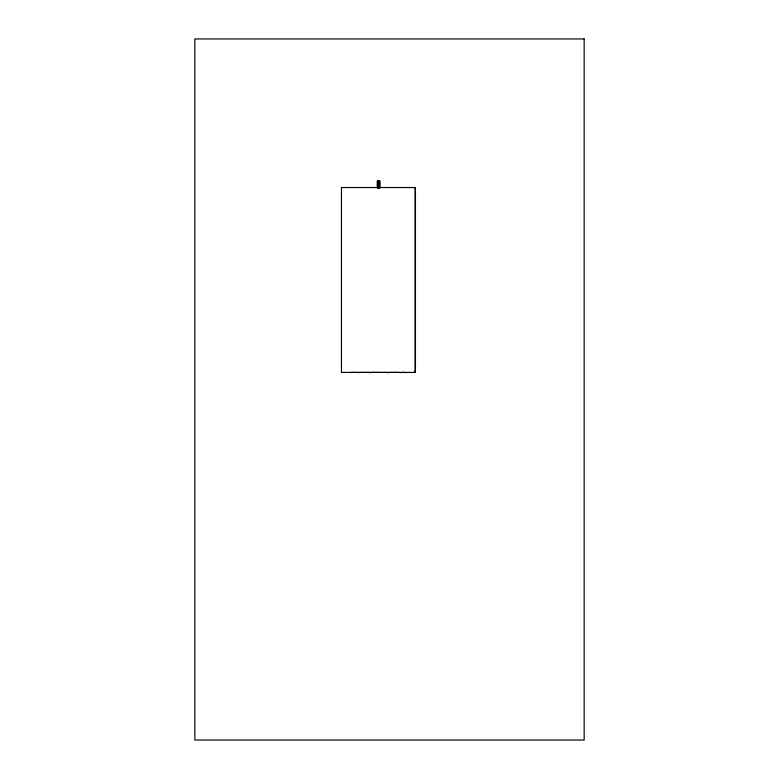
<?xml version="1.0" encoding="UTF-8"?>
<svg xmlns="http://www.w3.org/2000/svg" width="779" height="779" viewBox="0 0 779 779"><rect width="100%" height="100%" fill="white"/><g stroke="black" fill="none" stroke-linecap="round" stroke-linejoin="round"><path stroke-width="1.17" d="M379.5 181.507L377.757 181.137M414.584 188.391L415.158 188.391L415.158 371.223M414.584 371.223L415.441 371.223M359.664 372.674L358.905 372.411M369.83 372.674L370.716 372.674M386.744 372.674L389.12 372.411M399.53 372.674L402.032 372.411M406.511 372.674L404.496 372.411M404.291 372.411L402.558 372.411M399.257 372.411L397.446 372.411M397.144 372.411L392.548 372.411M391.925 372.411L389.549 372.411M386.238 372.411L383.716 372.411M382.177 372.411L381.126 372.411M380.376 372.411L378.234 372.411M380.006 187.778L380.006 181.049L377.25 181.049L377.25 187.778M379.5 181.137L379.441 188.284M379.246 181.049L379.305 188.284M379.11 181.137L379.169 188.284M378.983 181.507L379.013 188.284M378.769 181.507L378.74 188.284M378.516 188.284L378.477 181.507L378.38 188.284M378.185 181.137L378.243 188.284M378.01 181.049L377.951 188.284M377.844 181.507L377.815 188.284M377.649 372.411L375.4 372.411M374.874 372.411L371.33 372.411M369.597 372.411L366.636 372.411M365.37 372.411L363.121 372.411M362.547 372.411L360.278 372.411M358.447 372.411L357.366 372.411M356.714 372.411L354.396 372.411M353.822 372.411L350.745 372.411M584.162 38.95L194.838 38.95L194.838 740.05L584.162 740.05L584.162 38.95M415.441 187.535L341.455 187.535L341.455 372.411L415.441 372.411L415.441 187.535"/></g></svg>
